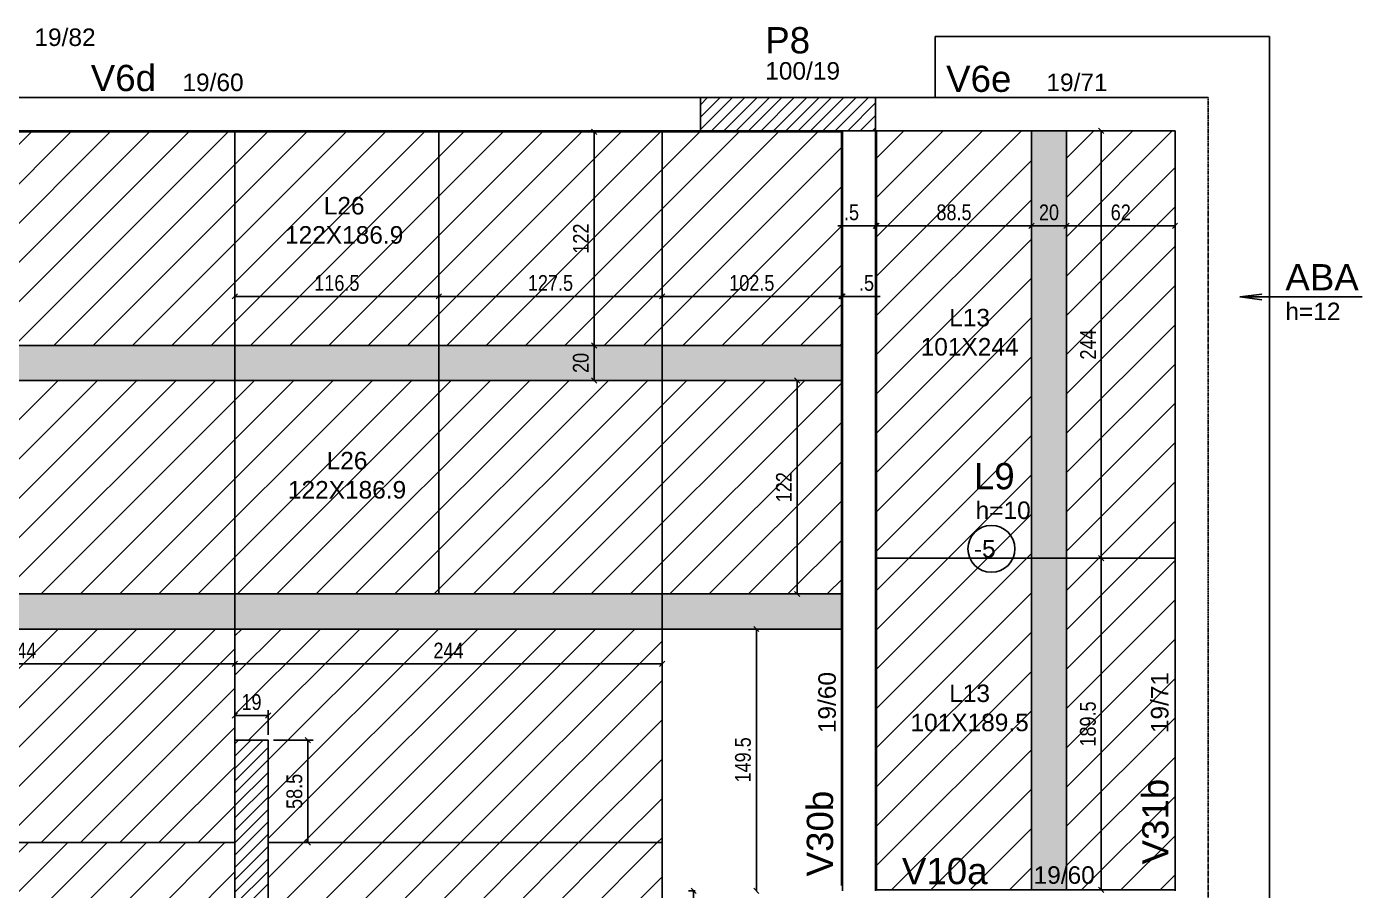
# Model space of a CAD drawing. Extents: x 2666 to 8994, y 352 to 3973.
# Drawn here: x 7540 to 8303, y 2476 to 2970 of the extents above; entities that cross this region are included whole.
import ezdxf

# ---------------------------------------------------------------- set-up
doc = ezdxf.new("R2010")
doc.units = 0
doc.linetypes.add('ESTILO_TQS_0001', pattern=[1, 0.7, -0.3])
for name, color, linetype in [('1', 1, 'Continuous'), ('3', 3, 'Continuous'), ('4', 4, 'Continuous'), ('8', 8, 'Continuous'), ('AUX00', 7, 'Continuous'), ('COTA', 241, 'Continuous'), ('ES-VIGA', 3, 'Continuous'), ('L-D', 2, 'Continuous'), ('L-N', 4, 'Continuous'), ('P-D', 2, 'Continuous'), ('Painéis', 200, 'Continuous'), ('PIL-N', 4, 'Continuous'), ('Pilares', 5, 'Continuous'), ('VIG-D', 2, 'Continuous'), ('VIG-N', 4, 'Continuous')]:
    doc.layers.add(name, color=color, linetype=linetype)
doc.layers.add('Hachura', color=251, linetype='Continuous', lineweight=9)
doc.layers.add('REAPROVEITAMENTO', color=251, linetype='Continuous', lineweight=9)
doc.styles.add('COTA TECNICA-50', font='techl___.ttf', dxfattribs={"height": 9})
doc.styles.get("Standard").update_dxf_attribs({"font": 'arial.ttf'})
doc.dimstyles.new('COTA PAINEL-50', dxfattribs={"dimtxt": 9, "dimasz": 3, "dimexe": 3, "dimexo": 3, "dimgap": 3, "dimtad": 1, "dimdec": 1, "dimzin": 12, "dimdsep": 46, "dimtxsty": 'COTA TECNICA-50', "dimblk1": 'OBLIQUE', "dimblk2": 'OBLIQUE', "dimsah": 1, "dimcen": 0.9, "dimclrd": 4, "dimclre": 4, "dimclrt": 240, "dimadec": 1, "dimazin": 3, "dimtfac": 1, "dimtdec": 1, "dimtmove": 0, "dimatfit": 3, "dimfxl": 1, "dimtolj": 1, "dimtzin": 12, "dimarcsym": 0})
pattern_1 = [(45, (333.8, -11.191), (-11.22532, 11.22532), [])]

# ---------------------------------------------------------------- blocks, each defined once
blk = doc.blocks.new('_Oblique')
at = {"color": 0, "linetype": 'ByBlock', "lineweight": -2}
blk.add_line((-0.5, -0.5), (0.5, 0.5), dxfattribs=at)
blk = doc.blocks.new('*D66')
at = {"layer": 'COTA', "color": 4, "lineweight": -2, "transparency": 16777216}
for p, q in [((8136.72, 2910.03), (8156.6, 2910.03)), ((8153.6, 2666.03), (8153.6, 2910.03)), ((8136.72, 2666.03), (8156.6, 2666.03))]:
    blk.add_line(p, q, dxfattribs=at)
at = {"layer": 'Defpoints', "color": 0, "transparency": 16777216}
for p in [(8133.72, 2910.03), (8153.6, 2910.03), (8133.72, 2666.03)]:
    blk.add_point(p, dxfattribs=at)
at = {"layer": 'COTA', "color": 4, "lineweight": -2, "transparency": 16777216, "xscale": 3, "yscale": 3, "zscale": 3}
for p, rotation in [((8153.6, 2910.03), 90), ((8153.6, 2666.03), 270)]:
    blk.add_blockref('_Oblique', p, dxfattribs=dict(at, rotation=rotation))
at = {"layer": 'COTA', "color": 240, "transparency": 16777216, "insert": (8146.03, 2788.03), "char_height": 9, "attachment_point": 5, "rotation": 90, "style": 'COTA TECNICA-50'}
blk.add_mtext('\\A1;244', dxfattribs=at)
blk = doc.blocks.new('*D67')
at = {"layer": 'COTA', "color": 4, "lineweight": -2, "transparency": 16777216}
blk.add_line((8195.72, 2855.87), (8133.72, 2855.87), dxfattribs=at)
at = {"layer": 'Defpoints', "color": 0, "transparency": 16777216}
for p in [(8133.72, 2855.87), (8133.72, 2855.87), (8195.72, 2855.87)]:
    blk.add_point(p, dxfattribs=at)
at = {"layer": 'COTA', "color": 4, "lineweight": -2, "transparency": 16777216, "xscale": 3, "yscale": 3, "zscale": 3, "rotation": 180}
blk.add_blockref('_Oblique', (8133.72, 2855.87), dxfattribs=at)
at = {"layer": 'COTA', "color": 4, "lineweight": -2, "transparency": 16777216, "xscale": 3, "yscale": 3, "zscale": 3}
blk.add_blockref('_Oblique', (8195.72, 2855.87), dxfattribs=at)
at = {"layer": 'COTA', "color": 240, "transparency": 16777216, "insert": (8164.72, 2863.46), "char_height": 9, "attachment_point": 5, "style": 'COTA TECNICA-50'}
blk.add_mtext('\\A1;62', dxfattribs=at)
blk = doc.blocks.new('*D70')
at = {"layer": 'COTA', "color": 4, "lineweight": -2, "transparency": 16777216}
for p, q in [((8136.72, 2666.03), (8156.6, 2666.03)), ((8153.6, 2666.03), (8153.6, 2476.54)), ((8136.72, 2476.54), (8156.6, 2476.54))]:
    blk.add_line(p, q, dxfattribs=at)
at = {"layer": 'Defpoints', "color": 0, "transparency": 16777216}
for p in [(8133.72, 2666.03), (8133.72, 2476.54), (8153.6, 2476.54)]:
    blk.add_point(p, dxfattribs=at)
at = {"layer": 'COTA', "color": 4, "lineweight": -2, "transparency": 16777216, "xscale": 3, "yscale": 3, "zscale": 3}
for p, rotation in [((8153.6, 2666.03), 90), ((8153.6, 2476.54), 270)]:
    blk.add_blockref('_Oblique', p, dxfattribs=dict(at, rotation=rotation))
at = {"layer": 'COTA', "color": 240, "transparency": 16777216, "insert": (8145.98, 2571.28), "char_height": 9, "attachment_point": 5, "rotation": 90, "style": 'COTA TECNICA-50'}
blk.add_mtext('\\A1;189.5', dxfattribs=at)
blk = doc.blocks.new('*D154')
at = {"layer": 'COTA', "color": 4, "lineweight": -2, "transparency": 16777216}
for p, q in [((7680.71, 2562.04), (7703.36, 2562.04)), ((7700.36, 2503.53), (7700.36, 2562.04)), ((7680.71, 2503.53), (7703.36, 2503.53))]:
    blk.add_line(p, q, dxfattribs=at)
at = {"layer": 'Defpoints', "color": 0, "transparency": 16777216}
for p in [(7677.71, 2562.04), (7700.36, 2562.04), (7677.71, 2503.53)]:
    blk.add_point(p, dxfattribs=at)
at = {"layer": 'COTA', "color": 4, "lineweight": -2, "transparency": 16777216, "xscale": 3, "yscale": 3, "zscale": 3}
for p, rotation in [((7700.36, 2562.04), 90), ((7700.36, 2503.53), 270)]:
    blk.add_blockref('_Oblique', p, dxfattribs=dict(at, rotation=rotation))
at = {"layer": 'COTA', "color": 240, "transparency": 16777216, "insert": (7692.74, 2532.78), "char_height": 9, "attachment_point": 5, "rotation": 90, "style": 'COTA TECNICA-50'}
blk.add_mtext('\\A1;58.5', dxfattribs=at)
blk = doc.blocks.new('*D155')
at = {"layer": 'COTA', "color": 4, "lineweight": -2, "transparency": 16777216}
for p, q in [((7658.71, 2565.04), (7658.71, 2579.17)), ((7677.71, 2565.04), (7677.71, 2579.17)), ((7658.71, 2576.17), (7677.71, 2576.17))]:
    blk.add_line(p, q, dxfattribs=at)
at = {"layer": 'Defpoints', "color": 0, "transparency": 16777216}
for p in [(7677.71, 2576.17), (7658.71, 2562.04), (7677.71, 2562.04)]:
    blk.add_point(p, dxfattribs=at)
at = {"layer": 'COTA', "color": 4, "lineweight": -2, "transparency": 16777216, "xscale": 3, "yscale": 3, "zscale": 3, "rotation": 180}
blk.add_blockref('_Oblique', (7658.71, 2576.17), dxfattribs=at)
at = {"layer": 'COTA', "color": 4, "lineweight": -2, "transparency": 16777216, "xscale": 3, "yscale": 3, "zscale": 3}
blk.add_blockref('_Oblique', (7677.71, 2576.17), dxfattribs=at)
at = {"layer": 'COTA', "color": 240, "transparency": 16777216, "insert": (7668.21, 2583.75), "char_height": 9, "attachment_point": 5, "style": 'COTA TECNICA-50'}
blk.add_mtext('\\A1;19', dxfattribs=at)
blk = doc.blocks.new('*D166')
at = {"layer": 'COTA', "color": 4, "lineweight": -2, "transparency": 16777216}
blk.add_line((7414.71, 2605.65), (7658.71, 2605.65), dxfattribs=at)
at = {"layer": 'Defpoints', "color": 0, "transparency": 16777216}
for p in [(7414.71, 2605.65), (7658.71, 2605.65), (7658.71, 2605.65)]:
    blk.add_point(p, dxfattribs=at)
at = {"layer": 'COTA', "color": 4, "lineweight": -2, "transparency": 16777216, "xscale": 3, "yscale": 3, "zscale": 3, "rotation": 180}
blk.add_blockref('_Oblique', (7414.71, 2605.65), dxfattribs=at)
at = {"layer": 'COTA', "color": 4, "lineweight": -2, "transparency": 16777216, "xscale": 3, "yscale": 3, "zscale": 3}
blk.add_blockref('_Oblique', (7658.71, 2605.65), dxfattribs=at)
at = {"layer": 'COTA', "color": 240, "transparency": 16777216, "insert": (7536.71, 2613.21), "char_height": 9, "attachment_point": 5, "style": 'COTA TECNICA-50'}
blk.add_mtext('\\A1;244', dxfattribs=at)
blk = doc.blocks.new('*D167')
at = {"layer": 'COTA', "color": 4, "lineweight": -2, "transparency": 16777216}
blk.add_line((7658.71, 2605.65), (7902.71, 2605.65), dxfattribs=at)
at = {"layer": 'Defpoints', "color": 0, "transparency": 16777216}
for p in [(7658.71, 2605.65), (7902.71, 2605.65), (7902.71, 2605.65)]:
    blk.add_point(p, dxfattribs=at)
at = {"layer": 'COTA', "color": 4, "lineweight": -2, "transparency": 16777216, "xscale": 3, "yscale": 3, "zscale": 3, "rotation": 180}
blk.add_blockref('_Oblique', (7658.71, 2605.65), dxfattribs=at)
at = {"layer": 'COTA', "color": 4, "lineweight": -2, "transparency": 16777216, "xscale": 3, "yscale": 3, "zscale": 3}
blk.add_blockref('_Oblique', (7902.71, 2605.65), dxfattribs=at)
at = {"layer": 'COTA', "color": 240, "transparency": 16777216, "insert": (7780.71, 2613.21), "char_height": 9, "attachment_point": 5, "style": 'COTA TECNICA-50'}
blk.add_mtext('\\A1;244', dxfattribs=at)
blk = doc.blocks.new('*D265')
at = {"layer": 'COTA', "color": 4, "lineweight": -2, "transparency": 16777216}
blk.add_line((7979.88, 2645.53), (7979.88, 2767.53), dxfattribs=at)
at = {"layer": 'Defpoints', "color": 0, "transparency": 16777216}
for p in [(7979.88, 2767.53), (7979.88, 2767.53), (7979.88, 2645.53)]:
    blk.add_point(p, dxfattribs=at)
at = {"layer": 'COTA', "color": 4, "lineweight": -2, "transparency": 16777216, "xscale": 3, "yscale": 3, "zscale": 3}
for p, rotation in [((7979.88, 2767.53), 90), ((7979.88, 2645.53), 270)]:
    blk.add_blockref('_Oblique', p, dxfattribs=dict(at, rotation=rotation))
at = {"layer": 'COTA', "color": 240, "transparency": 16777216, "insert": (7972.32, 2706.53), "char_height": 9, "attachment_point": 5, "rotation": 90, "style": 'COTA TECNICA-50'}
blk.add_mtext('\\A1;122', dxfattribs=at)
blk = doc.blocks.new('*D266')
at = {"layer": 'COTA', "color": 4, "lineweight": -2, "transparency": 16777216}
blk.add_line((7863.94, 2767.53), (7863.94, 2787.53), dxfattribs=at)
at = {"layer": 'Defpoints', "color": 0, "transparency": 16777216}
for p in [(7863.94, 2787.53), (7863.94, 2787.53), (7863.94, 2767.53)]:
    blk.add_point(p, dxfattribs=at)
at = {"layer": 'COTA', "color": 4, "lineweight": -2, "transparency": 16777216, "xscale": 3, "yscale": 3, "zscale": 3}
for p, rotation in [((7863.94, 2787.53), 90), ((7863.94, 2767.53), 270)]:
    blk.add_blockref('_Oblique', p, dxfattribs=dict(at, rotation=rotation))
at = {"layer": 'COTA', "color": 240, "transparency": 16777216, "insert": (7856.34, 2777.53), "char_height": 9, "attachment_point": 5, "rotation": 90, "style": 'COTA TECNICA-50'}
blk.add_mtext('\\A1;20', dxfattribs=at)
blk = doc.blocks.new('*D168')
at = {"layer": 'COTA', "color": 4, "lineweight": -2, "transparency": 16777216}
blk.add_line((7863.94, 2787.53), (7863.94, 2909.53), dxfattribs=at)
at = {"layer": 'Defpoints', "color": 0, "transparency": 16777216}
for p in [(7863.94, 2909.53), (7863.94, 2909.53), (7863.94, 2787.53)]:
    blk.add_point(p, dxfattribs=at)
at = {"layer": 'COTA', "color": 4, "lineweight": -2, "transparency": 16777216, "xscale": 3, "yscale": 3, "zscale": 3}
for p, rotation in [((7863.94, 2909.53), 90), ((7863.94, 2787.53), 270)]:
    blk.add_blockref('_Oblique', p, dxfattribs=dict(at, rotation=rotation))
at = {"layer": 'COTA', "color": 240, "transparency": 16777216, "insert": (7856.38, 2848.53), "char_height": 9, "attachment_point": 5, "rotation": 90, "style": 'COTA TECNICA-50'}
blk.add_mtext('\\A1;122', dxfattribs=at)
blk = doc.blocks.new('*D169')
at = {"layer": 'COTA', "color": 4, "lineweight": -2, "transparency": 16777216}
blk.add_line((7775.21, 2815.54), (7902.72, 2815.54), dxfattribs=at)
at = {"layer": 'Defpoints', "color": 0, "transparency": 16777216}
for p in [(7775.21, 2815.54), (7902.72, 2815.54), (7902.72, 2815.54)]:
    blk.add_point(p, dxfattribs=at)
at = {"layer": 'COTA', "color": 4, "lineweight": -2, "transparency": 16777216, "xscale": 3, "yscale": 3, "zscale": 3, "rotation": 180}
blk.add_blockref('_Oblique', (7775.21, 2815.54), dxfattribs=at)
at = {"layer": 'COTA', "color": 4, "lineweight": -2, "transparency": 16777216, "xscale": 3, "yscale": 3, "zscale": 3}
blk.add_blockref('_Oblique', (7902.72, 2815.54), dxfattribs=at)
at = {"layer": 'COTA', "color": 240, "transparency": 16777216, "insert": (7838.97, 2823.14), "char_height": 9, "attachment_point": 5, "style": 'COTA TECNICA-50'}
blk.add_mtext('\\A1;127.5', dxfattribs=at)
blk = doc.blocks.new('*D267')
at = {"layer": 'COTA', "color": 4, "lineweight": -2, "transparency": 16777216}
blk.add_line((7902.72, 2815.54), (8005.22, 2815.54), dxfattribs=at)
at = {"layer": 'Defpoints', "color": 0, "transparency": 16777216}
for p in [(7902.72, 2815.54), (8005.22, 2815.54), (8005.22, 2815.54)]:
    blk.add_point(p, dxfattribs=at)
at = {"layer": 'COTA', "color": 4, "lineweight": -2, "transparency": 16777216, "xscale": 3, "yscale": 3, "zscale": 3, "rotation": 180}
blk.add_blockref('_Oblique', (7902.72, 2815.54), dxfattribs=at)
at = {"layer": 'COTA', "color": 4, "lineweight": -2, "transparency": 16777216, "xscale": 3, "yscale": 3, "zscale": 3}
blk.add_blockref('_Oblique', (8005.22, 2815.54), dxfattribs=at)
at = {"layer": 'COTA', "color": 240, "transparency": 16777216, "insert": (7953.97, 2823.14), "char_height": 9, "attachment_point": 5, "style": 'COTA TECNICA-50'}
blk.add_mtext('\\A1;102.5', dxfattribs=at)
blk = doc.blocks.new('*D268')
at = {"layer": 'COTA', "color": 4, "lineweight": -2, "transparency": 16777216}
for p, q in [((7921.72, 2476.03), (7917.75, 2476.03)), ((7920.75, 2457.03), (7920.75, 2476.03)), ((7921.72, 2457.03), (7917.75, 2457.03))]:
    blk.add_line(p, q, dxfattribs=at)
at = {"layer": 'Defpoints', "color": 0, "transparency": 16777216}
for p in [(7920.75, 2476.03), (7924.72, 2476.03), (7924.72, 2457.03)]:
    blk.add_point(p, dxfattribs=at)
at = {"layer": 'COTA', "color": 4, "lineweight": -2, "transparency": 16777216, "xscale": 3, "yscale": 3, "zscale": 3}
for p, rotation in [((7920.75, 2476.03), 90), ((7920.75, 2457.03), 270)]:
    blk.add_blockref('_Oblique', p, dxfattribs=dict(at, rotation=rotation))
at = {"layer": 'COTA', "color": 240, "transparency": 16777216, "insert": (7913.17, 2466.53), "char_height": 9, "attachment_point": 5, "rotation": 90, "style": 'COTA TECNICA-50'}
blk.add_mtext('\\A1;19', dxfattribs=at)
blk = doc.blocks.new('*D270')
at = {"layer": 'COTA', "color": 4, "lineweight": -2, "transparency": 16777216}
blk.add_line((7956.58, 2476.03), (7956.58, 2625.53), dxfattribs=at)
at = {"layer": 'Defpoints', "color": 0, "transparency": 16777216}
for p in [(7956.58, 2625.53), (7956.58, 2625.53), (7956.58, 2476.03)]:
    blk.add_point(p, dxfattribs=at)
at = {"layer": 'COTA', "color": 4, "lineweight": -2, "transparency": 16777216, "xscale": 3, "yscale": 3, "zscale": 3}
for p, rotation in [((7956.58, 2625.53), 90), ((7956.58, 2476.03), 270)]:
    blk.add_blockref('_Oblique', p, dxfattribs=dict(at, rotation=rotation))
at = {"layer": 'COTA', "color": 240, "transparency": 16777216, "insert": (7948.96, 2550.78), "char_height": 9, "attachment_point": 5, "rotation": 90, "style": 'COTA TECNICA-50'}
blk.add_mtext('\\A1;149.5', dxfattribs=at)
blk = doc.blocks.new('*D271')
at = {"layer": 'COTA', "color": 4, "lineweight": -2, "transparency": 16777216}
for p, q in [((8133.72, 2855.87), (8113.72, 2855.87)), ((8133.72, 2858.87), (8133.72, 2858.87)), ((8113.72, 2852.93), (8113.72, 2852.87))]:
    blk.add_line(p, q, dxfattribs=at)
at = {"layer": 'Defpoints', "color": 0, "transparency": 16777216}
for p in [(8113.72, 2855.93), (8113.72, 2855.87), (8133.72, 2855.87)]:
    blk.add_point(p, dxfattribs=at)
at = {"layer": 'COTA', "color": 4, "lineweight": -2, "transparency": 16777216, "xscale": 3, "yscale": 3, "zscale": 3, "rotation": 180}
blk.add_blockref('_Oblique', (8113.72, 2855.87), dxfattribs=at)
at = {"layer": 'COTA', "color": 4, "lineweight": -2, "transparency": 16777216, "xscale": 3, "yscale": 3, "zscale": 3}
blk.add_blockref('_Oblique', (8133.72, 2855.87), dxfattribs=at)
at = {"layer": 'COTA', "color": 240, "transparency": 16777216, "insert": (8123.72, 2863.46), "char_height": 9, "attachment_point": 5, "style": 'COTA TECNICA-50'}
blk.add_mtext('\\A1;20', dxfattribs=at)
blk = doc.blocks.new('*D170')
at = {"layer": 'COTA', "color": 4, "lineweight": -2, "transparency": 16777216}
blk.add_line((8113.72, 2855.87), (8025.22, 2855.87), dxfattribs=at)
at = {"layer": 'Defpoints', "color": 0, "transparency": 16777216}
for p in [(8025.22, 2855.87), (8025.22, 2855.87), (8113.72, 2855.87)]:
    blk.add_point(p, dxfattribs=at)
at = {"layer": 'COTA', "color": 4, "lineweight": -2, "transparency": 16777216, "xscale": 3, "yscale": 3, "zscale": 3, "rotation": 180}
blk.add_blockref('_Oblique', (8025.22, 2855.87), dxfattribs=at)
at = {"layer": 'COTA', "color": 4, "lineweight": -2, "transparency": 16777216, "xscale": 3, "yscale": 3, "zscale": 3}
blk.add_blockref('_Oblique', (8113.72, 2855.87), dxfattribs=at)
at = {"layer": 'COTA', "color": 240, "transparency": 16777216, "insert": (8069.47, 2863.49), "char_height": 9, "attachment_point": 5, "style": 'COTA TECNICA-50'}
blk.add_mtext('\\A1;88.5', dxfattribs=at)
blk = doc.blocks.new('*D171')
at = {"layer": 'COTA', "color": 4, "lineweight": -2, "transparency": 16777216}
for p, q in [((8024.72, 2855.87), (8003.12, 2855.87)), ((8024.72, 2858.68), (8024.72, 2858.87)), ((8025.22, 2855.87), (8024.72, 2855.87)), ((8025.22, 2855.87), (8028.22, 2855.87))]:
    blk.add_line(p, q, dxfattribs=at)
at = {"layer": 'Defpoints', "color": 0, "transparency": 16777216}
for p in [(8024.72, 2855.87), (8024.72, 2855.68), (8025.22, 2855.87)]:
    blk.add_point(p, dxfattribs=at)
at = {"layer": 'COTA', "color": 4, "lineweight": -2, "transparency": 16777216, "xscale": 3, "yscale": 3, "zscale": 3}
blk.add_blockref('_Oblique', (8024.72, 2855.87), dxfattribs=at)
at = {"layer": 'COTA', "color": 4, "lineweight": -2, "transparency": 16777216, "xscale": 3, "yscale": 3, "zscale": 3, "rotation": 180}
blk.add_blockref('_Oblique', (8025.22, 2855.87), dxfattribs=at)
at = {"layer": 'COTA', "color": 240, "transparency": 16777216, "insert": (8010.92, 2863.47), "char_height": 9, "attachment_point": 5, "style": 'COTA TECNICA-50'}
blk.add_mtext('\\A1;.5', dxfattribs=at)
blk = doc.blocks.new('*D229')
at = {"layer": 'COTA', "color": 4, "lineweight": -2, "transparency": 16777216}
for p, q in [((7775.22, 2815.54), (7658.71, 2815.54)), ((7658.71, 2812.55), (7658.71, 2812.54)), ((7775.22, 2812.55), (7775.22, 2812.54))]:
    blk.add_line(p, q, dxfattribs=at)
at = {"layer": 'Defpoints', "color": 0, "transparency": 16777216}
for p in [(7658.71, 2815.55), (7658.71, 2815.54), (7775.22, 2815.55)]:
    blk.add_point(p, dxfattribs=at)
at = {"layer": 'COTA', "color": 4, "lineweight": -2, "transparency": 16777216, "xscale": 3, "yscale": 3, "zscale": 3, "rotation": 180}
blk.add_blockref('_Oblique', (7658.71, 2815.54), dxfattribs=at)
at = {"layer": 'COTA', "color": 4, "lineweight": -2, "transparency": 16777216, "xscale": 3, "yscale": 3, "zscale": 3}
blk.add_blockref('_Oblique', (7775.22, 2815.54), dxfattribs=at)
at = {"layer": 'COTA', "color": 240, "transparency": 16777216, "insert": (7716.97, 2823.14), "char_height": 9, "attachment_point": 5, "style": 'COTA TECNICA-50'}
blk.add_mtext('\\A1;116.5', dxfattribs=at)
blk = doc.blocks.new('*D111')
at = {"layer": 'COTA', "color": 4, "lineweight": -2, "transparency": 16777216}
for p, q in [((8005.22, 2815.54), (8002.22, 2815.54)), ((8005.22, 2815.54), (8005.72, 2815.54)), ((8005.72, 2815.54), (8027.31, 2815.54))]:
    blk.add_line(p, q, dxfattribs=at)
at = {"layer": 'Defpoints', "color": 0, "transparency": 16777216}
for p in [(8005.22, 2815.54), (8005.72, 2815.54), (8005.72, 2815.54)]:
    blk.add_point(p, dxfattribs=at)
at = {"layer": 'COTA', "color": 4, "lineweight": -2, "transparency": 16777216, "xscale": 3, "yscale": 3, "zscale": 3}
blk.add_blockref('_Oblique', (8005.22, 2815.54), dxfattribs=at)
at = {"layer": 'COTA', "color": 4, "lineweight": -2, "transparency": 16777216, "xscale": 3, "yscale": 3, "zscale": 3, "rotation": 180}
blk.add_blockref('_Oblique', (8005.72, 2815.54), dxfattribs=at)
at = {"layer": 'COTA', "color": 240, "transparency": 16777216, "insert": (8019.51, 2823.14), "char_height": 9, "attachment_point": 5, "style": 'COTA TECNICA-50'}
blk.add_mtext('\\A1;.5', dxfattribs=at)

msp = doc.modelspace()

# ---------------------------------------------------------------- hatches: boundary and pattern name
at = {"layer": 'Hachura', "linetype": 'ByBlock'}
h = msp.add_hatch(color=256, dxfattribs=at)
h.dxf.hatch_style = 1
h.paths.add_polyline_path([(8113.72, 2476.53), (8133.72, 2476.54), (8133.76, 2910.03), (8113.72, 2910.03)])
h = msp.add_hatch(color=256, dxfattribs=at)
h.dxf.hatch_style = 1
h.paths.add_polyline_path([(8005.22, 2767.5), (8005.22, 2787.53), (6073.22, 2787.53), (6073.22, 2767.5)])
h = msp.add_hatch(color=256, dxfattribs=at)
h.dxf.hatch_style = 1
h.paths.add_polyline_path([(8005.21, 2645.53), (8005.21, 2625.5), (6073.22, 2625.5), (6073.22, 2645.53)])
at = {"layer": 'REAPROVEITAMENTO', "linetype": 'ByBlock'}
h = msp.add_hatch(dxfattribs=at)
h.set_pattern_fill('ANSI31', color=256, scale=5, style=2)
h.set_pattern_definition(pattern_1)
h.paths.add_polyline_path([(8005.72, 2909.53), (6073.22, 2909.53), (6073.22, 2858.53), (6073.22, 2787.53), (8005.72, 2787.53)])
h = msp.add_hatch(dxfattribs=at)
h.set_pattern_fill('ANSI31', color=256, scale=5, style=2)
h.set_pattern_definition([(45, (225.297, -11.191), (-11.22532, 11.22532), [])])
h.paths.add_polyline_path([(8025.22, 2476.53), (8113.72, 2476.53), (8113.72, 2910.03), (8025.22, 2910.03)])
h = msp.add_hatch(dxfattribs=at)
h.set_pattern_fill('ANSI31', color=256, scale=5, style=2)
h.set_pattern_definition(pattern_1)
h.paths.add_polyline_path([(8133.72, 2666.03), (8195.72, 2666.03), (8195.72, 2910.03), (8133.72, 2910.03)])
h = msp.add_hatch(dxfattribs=at)
h.set_pattern_fill('ANSI31', color=256, scale=5, style=2)
h.set_pattern_definition(pattern_1)
h.paths.add_polyline_path([(8005.72, 2767.53), (6073.22, 2767.53), (6073.22, 2761.03), (6073.22, 2645.53), (8005.72, 2645.53)])
h = msp.add_hatch(dxfattribs=at)
h.set_pattern_fill('ANSI31', color=256, scale=5, style=2)
h.set_pattern_definition(pattern_1)
h.paths.add_polyline_path([(8133.72, 2666.03), (8195.72, 2666.03), (8195.72, 2476.54), (8133.72, 2476.54)])
h = msp.add_hatch(dxfattribs=at)
h.set_pattern_fill('ANSI31', color=256, scale=5, style=2)
h.set_pattern_definition([(45, (333.8, -153.191), (-11.22532, 11.22532), [])])
h.paths.add_polyline_path([(7658.71, 2625.53), (6073.22, 2625.53), (6073.22, 2619.03), (6073.22, 2503.53), (7658.71, 2503.53)])
h = msp.add_hatch(dxfattribs=at)
h.set_pattern_fill('ANSI31', color=256, scale=5, style=2)
h.set_pattern_definition(pattern_1)
h.paths.add_polyline_path([(7902.71, 2625.53), (7658.71, 2625.53), (7658.71, 2562.03), (7677.72, 2562.03), (7677.72, 2503.53), (7902.71, 2503.53)])
h.paths.add_polyline_path([(7701.58, 2517.54), (7701.58, 2548.63), (7683.05, 2548.63), (7683.05, 2517.54)], flags=24)
h.paths.add_polyline_path([(7659.72, 2574.87), (7676.19, 2574.87), (7676.19, 2593.39), (7659.72, 2593.39)], flags=24)
h.paths.add_polyline_path([(7767.27, 2604.35), (7794.43, 2604.35), (7794.43, 2622.87), (7767.27, 2622.87)], flags=24)
h = msp.add_hatch(dxfattribs=at)
h.set_pattern_fill('ANSI31', color=256, scale=5, style=2)
h.set_pattern_definition(pattern_1)
h.paths.add_polyline_path([(7658.72, 2503.44), (6073.22, 2503.53), (6073.22, 2449.03), (7658.72, 2449.03)])
h = msp.add_hatch(dxfattribs=at)
h.set_pattern_fill('ANSI31', color=256, scale=5, style=2)
h.set_pattern_definition(pattern_1)
h.paths.add_polyline_path([(7902.71, 2503.53), (7677.72, 2503.53), (7677.72, 2449.03), (7902.71, 2449.03)])
h.paths.add_polyline_path([(7777.39, 2458.13), (7803.72, 2458.13), (7803.72, 2476.66), (7777.39, 2476.66)], flags=24)

# ---------------------------------------------------------------- linework, layer by layer
at = {"layer": '1', "linetype": 'Continuous'}
msp.add_lwpolyline([(8302.69, 2815.23), (8232.87, 2815.23), (8245.26, 2816.86), (8232.87, 2815.23), (8245.26, 2813.59)], dxfattribs=at)
at = {"layer": '3', "linetype": 'ESTILO_TQS_0001'}
msp.add_lwpolyline([(8214.72, 2466.53), (8214.72, 2929.03)], dxfattribs=at)
at = {"layer": '3', "linetype": 'Continuous'}
msp.add_circle((8090.83, 2671.32), 13.42, dxfattribs=at)
at = {"layer": '8', "linetype": 'Continuous'}
for p, q in [((8058.72, 2964.03), (8058.72, 2964.03)), ((8058.72, 2964.03), (8058.72, 2964.03)), ((8058.72, 2964.03), (8058.72, 2964.03)), ((8249.72, 2964.03), (8249.72, 2964.03)), ((8249.72, 2964.03), (8249.72, 2964.03)), ((8249.72, 2964.03), (8249.72, 2964.03)), ((8249.72, 2964.03), (8249.72, 2964.03)), ((7924.72, 2910.86), (7942.89, 2929.03)), ((7924.72, 2917.93), (7935.82, 2929.03)), ((7924.72, 2925), (7928.75, 2929.03)), ((7924.72, 2929.03), (7924.72, 2929.03)), ((7924.72, 2929.03), (7924.72, 2929.03)), ((7930.96, 2910.03), (7949.96, 2929.03)), ((7938.03, 2910.03), (7957.03, 2929.03)), ((7945.1, 2910.03), (7964.1, 2929.03)), ((7952.18, 2910.03), (7971.18, 2929.03)), ((7959.25, 2910.03), (7978.25, 2929.03)), ((7966.32, 2910.03), (7985.32, 2929.03)), ((7973.39, 2910.03), (7992.39, 2929.03)), ((7980.46, 2910.03), (7999.46, 2929.03)), ((7987.53, 2910.03), (8006.53, 2929.03)), ((7994.6, 2910.03), (8013.6, 2929.03)), ((8001.67, 2910.03), (8020.67, 2929.03)), ((8008.74, 2910.03), (8024.72, 2926.01)), ((7974.72, 2919.53), (7974.72, 2919.53)), ((8015.81, 2910.03), (8024.72, 2918.93)), ((8022.89, 2910.03), (8024.72, 2911.86)), ((8195.72, 2729.98), (8195.72, 2729.98)), ((8214.72, 2729.98), (8214.72, 2729.98)), ((8214.72, 2729.98), (8214.72, 2729.98)), ((8195.72, 2713.98), (8195.72, 2713.98)), ((8249.72, 2670.98), (8249.72, 2670.98)), ((8249.72, 2670.98), (8249.72, 2670.98)), ((8249.72, 2658.98), (8249.72, 2658.98)), ((8249.72, 2658.98), (8249.72, 2658.98)), ((7658.72, 2545.87), (7674.89, 2562.03)), ((7658.72, 2552.94), (7667.81, 2562.03)), ((7658.72, 2560.01), (7660.74, 2562.03)), ((7658.72, 2562.03), (7658.72, 2562.03)), ((7658.72, 2562.03), (7658.72, 2562.03)), ((7658.72, 2562.03), (7658.72, 2562.03)), ((7658.72, 2538.8), (7677.72, 2557.8)), ((7658.72, 2531.73), (7677.72, 2550.73)), ((7658.72, 2524.65), (7677.72, 2543.65)), ((7658.72, 2517.58), (7677.72, 2536.58)), ((7658.72, 2510.51), (7677.72, 2529.51)), ((7658.72, 2503.44), (7677.72, 2522.44)), ((7658.72, 2496.37), (7677.72, 2515.37)), ((7658.72, 2489.3), (7677.72, 2508.3)), ((7658.72, 2482.23), (7677.72, 2501.23)), ((7658.72, 2475.16), (7677.72, 2494.16)), ((7658.72, 2468.09), (7677.72, 2487.09)), ((7658.72, 2461.02), (7677.72, 2480.02))]:
    msp.add_line(p, q, dxfattribs=at)
at = {"layer": 'ES-VIGA'}
for p, q in [((8249.72, 2964.03), (8058.72, 2964.03)), ((8058.72, 2964.03), (8058.72, 2929.03)), ((8249.72, 2964.03), (8249.72, 1969.03)), ((8214.72, 2929.03), (8058.72, 2929.03))]:
    msp.add_line(p, q, dxfattribs=at)
for points in [[(7924.72, 2929.03), (7534.22, 2929.03)], [(8058.72, 2929.03), (8024.72, 2929.03)], [(7534.22, 2910.03), (7924.72, 2910.03)], [(8005.72, 2910.03), (8005.72, 2476.03)], [(8024.72, 2910.03), (8195.72, 2910.03)], [(8024.72, 2476.03), (8024.72, 2910.03)], [(8195.72, 2910.03), (8195.72, 2476.03)]]:
    msp.add_lwpolyline(points, dxfattribs=at)
at = {"layer": 'Painéis'}
for p, q in [((6073.22, 2909.53), (8005.71, 2909.53)), ((7658.71, 2023.03), (7658.71, 2909.53)), ((7775.22, 2645.53), (7775.22, 2909.53)), ((7902.72, 2645.53), (7902.72, 2909.53)), ((8005.22, 2909.53), (8005.22, 2479.04)), ((8025.22, 2910.03), (8025.22, 2476.53)), ((8113.72, 2910.03), (8113.72, 2476.53)), ((8133.72, 2910.03), (8133.72, 2476.53)), ((8195.72, 2910.03), (8195.72, 2476.53)), ((6073.22, 2787.53), (7658.71, 2787.53)), ((7775.21, 2787.53), (7658.71, 2787.53)), ((7775.21, 2787.53), (8005.22, 2787.53)), ((6073.22, 2767.53), (7658.71, 2767.53)), ((7775.21, 2767.53), (7658.71, 2767.53)), ((7775.21, 2767.53), (8005.22, 2767.53)), ((8195.72, 2666.03), (8024.72, 2666.03)), ((6073.22, 2645.53), (8005.21, 2645.53)), ((7658.72, 2645.53), (8005.22, 2645.53)), ((7902.71, 2023.03), (7902.71, 2645.53)), ((6073.22, 2625.53), (8005.21, 2625.53)), ((6073.22, 2503.53), (7658.71, 2503.53)), ((7677.71, 2503.53), (7902.71, 2503.53)), ((8195.72, 2476.53), (8025.22, 2476.53))]:
    msp.add_line(p, q, dxfattribs=at)
at = {"layer": 'Pilares', "linetype": 'Continuous'}
for points in [[(7924.72, 2910.03), (8024.72, 2910.03), (8024.72, 2929.03), (7924.72, 2929.03), (7924.72, 2910.03)], [(7658.72, 2371.03), (7677.72, 2371.03), (7677.72, 2562.03), (7658.72, 2562.03), (7658.72, 2371.03)]]:
    msp.add_lwpolyline(points, dxfattribs=at)

# ---------------------------------------------------------------- texts
at = {"layer": '3', "linetype": 'Continuous'}
for s, p in [('h=12', (8258.75, 2801.95)), ('-5', (8080.83, 2666.32))]:
    msp.add_text(s, height=10, dxfattribs=at).set_placement(p)
at = {"layer": '4', "linetype": 'Continuous'}
msp.add_text('ABA', height=15, dxfattribs=at).set_placement((8258.75, 2818.95))
at = {"layer": 'AUX00', "char_height": 10, "attachment_point": 1}
for s, insert in [('\\pxqc;L26^J122X186.9', (7685.79, 2872.31)), ('\\pxqc;L13^J101X244', (8043.04, 2808.41)), ('\\pxqc;L26^J122X186.9', (7687.43, 2726.72)), ('\\pxqc;L13^J101X189.5', (8043.04, 2593.82))]:
    msp.add_mtext_dynamic_manual_height_columns(s, width=70.6838, gutter_width=12.5, heights=[0], dxfattribs=dict(at, insert=insert))
at = {"layer": 'L-D', "linetype": 'Continuous'}
msp.add_text('h=10', height=10, dxfattribs=at).set_placement((8081.83, 2688.34))
at = {"layer": 'L-N', "linetype": 'Continuous'}
msp.add_text('L9', height=15, dxfattribs=at).set_placement((8080.83, 2705.34))
at = {"layer": 'P-D', "linetype": 'Continuous'}
for s, p in [('19/82', (7544.2, 2958.54)), ('100/19', (7961.66, 2939.33))]:
    msp.add_text(s, height=10, dxfattribs=at).set_placement(p)
at = {"layer": 'PIL-N', "linetype": 'Continuous'}
msp.add_text('P8', height=15, dxfattribs=at).set_placement((7961.66, 2954.33))
at = {"layer": 'VIG-D', "linetype": 'Continuous'}
for s, p in [('19/60', (7628.75, 2932.78)), ('19/71', (8122.25, 2932.78)), ('19/60', (8114.94, 2480))]:
    msp.add_text(s, height=10, dxfattribs=at).set_placement(p)
for s, p in [('19/60', (8001.97, 2566.03)), ('19/71', (8191.97, 2566.03))]:
    msp.add_text(s, height=10, rotation=90, dxfattribs=at).set_placement(p)
at = {"layer": 'VIG-N', "linetype": 'Continuous'}
for s, p in [('V6d', (7576.38, 2932.78)), ('V6e', (8064.97, 2932.32)), ('V10a', (8039.72, 2479.78))]:
    msp.add_text(s, height=15, dxfattribs=at).set_placement(p)
for s, p in [('V31b', (8191.97, 2491.03)), ('V30b', (8000.39, 2484.22))]:
    msp.add_text(s, height=15, rotation=90, dxfattribs=at).set_placement(p)

# ---------------------------------------------------------------- dimensions: what is measured, and where the dimension line sits
at = {"layer": 'COTA'}
for base, p1, p2, picture, middle in [((7863.94, 2909.53), (7863.94, 2787.53), (7863.94, 2909.53), '*D168', (7856.38, 2848.53)), ((8153.6, 2910.03), (8133.72, 2666.03), (8133.72, 2910.03), '*D66', (8146.03, 2788.03)), ((7863.94, 2787.53), (7863.94, 2767.53), (7863.94, 2787.53), '*D266', (7856.34, 2777.53)), ((7979.88, 2767.53), (7979.88, 2645.53), (7979.88, 2767.53), '*D265', (7972.32, 2706.53)), ((8153.6, 2476.54), (8133.72, 2666.03), (8133.72, 2476.54), '*D70', (8145.98, 2571.28)), ((7956.58, 2625.53), (7956.58, 2476.03), (7956.58, 2625.53), '*D270', (7948.96, 2550.78)), ((7700.36, 2562.04), (7677.71, 2503.53), (7677.71, 2562.04), '*D154', (7692.74, 2532.78)), ((7920.75, 2476.03), (7924.72, 2457.03), (7924.72, 2476.03), '*D268', (7913.17, 2466.53))]:
    dim = msp.add_linear_dim(base=base, p1=p1, p2=p2, angle=90, dimstyle='COTA PAINEL-50', dxfattribs=at)
    dim.commit()
    dim.dimension.update_dxf_attribs({"geometry": picture, "text_midpoint": middle})
for base, p1, p2, picture, middle in [((8024.72, 2855.87), (8025.22, 2855.87), (8024.72, 2855.68), '*D171', (8010.92, 2863.47)), ((8025.22, 2855.87), (8113.72, 2855.87), (8025.22, 2855.87), '*D170', (8069.47, 2863.49)), ((8113.72, 2855.87), (8133.72, 2855.87), (8113.72, 2855.93), '*D271', (8123.72, 2863.46)), ((8133.72, 2855.87), (8195.72, 2855.87), (8133.72, 2855.87), '*D67', (8164.72, 2863.46)), ((7658.71, 2815.54), (7775.22, 2815.55), (7658.71, 2815.55), '*D229', (7716.97, 2823.14)), ((7902.72, 2815.54), (7775.21, 2815.54), (7902.72, 2815.54), '*D169', (7838.97, 2823.14)), ((8005.22, 2815.54), (7902.72, 2815.54), (8005.22, 2815.54), '*D267', (7953.97, 2823.14)), ((8005.72, 2815.54), (8005.22, 2815.54), (8005.72, 2815.54), '*D111', (8019.51, 2823.14)), ((7677.71, 2576.17), (7658.71, 2562.04), (7677.71, 2562.04), '*D155', (7668.21, 2583.75))]:
    dim = msp.add_linear_dim(base=base, p1=p1, p2=p2, dimstyle='COTA PAINEL-50', dxfattribs=at)
    dim.commit()
    dim.dimension.update_dxf_attribs({"geometry": picture, "text_midpoint": middle})
for base, p1, p2, picture, middle in [((7658.71, 2605.65), (7414.71, 2605.65), (7658.71, 2605.65), '*D166', (7536.71, 2613.21)), ((7902.71, 2605.65), (7658.71, 2605.65), (7902.71, 2605.65), '*D167', (7780.71, 2613.21))]:
    dim = msp.add_linear_dim(base=base, p1=p1, p2=p2, dimstyle='COTA PAINEL-50', override={"dimtmove": 1}, dxfattribs=at)
    dim.commit()
    dim.dimension.update_dxf_attribs({"geometry": picture, "text_midpoint": middle})

doc.saveas('drawing.dxf')
